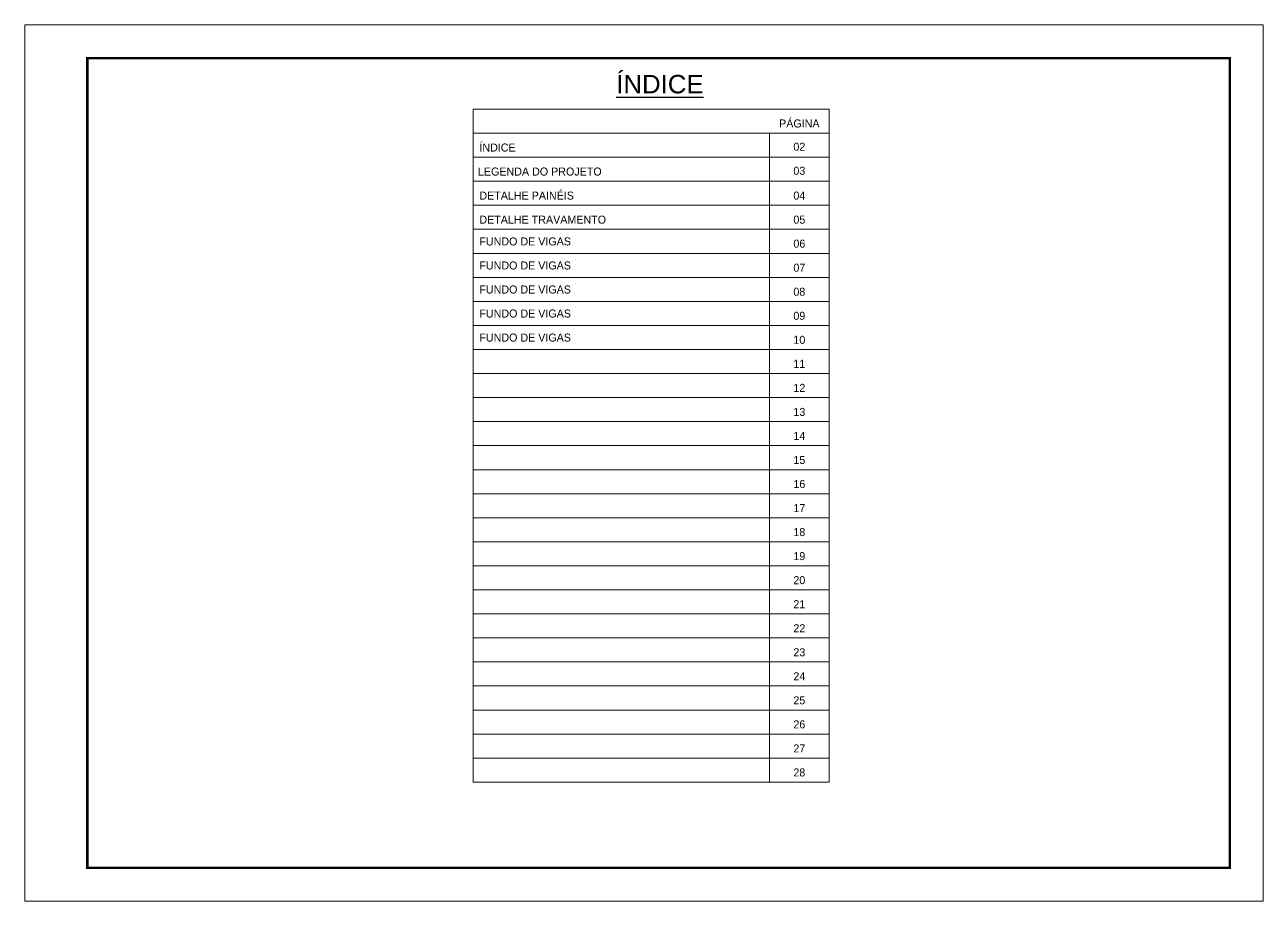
# Model space of a CAD drawing. Extents: x 2954 to 9234, y 774 to 9864.
# Drawn here: x 4539 to 6024, y 8814 to 9864 of the extents above; entities that cross this region are included whole.
import ezdxf
from ezdxf.enums import TextEntityAlignment as Align

# ---------------------------------------------------------------- set-up
doc = ezdxf.new("R2010")
doc.units = 0
doc.layers.add('CARIMBO', color=255, linetype='Continuous', lineweight=9)
doc.layers.add('Folhas', color=255, linetype='Continuous', lineweight=9)
doc.styles.add('ARIAL', font='arial.ttf')
doc.styles.add('Tecnologia', font='')
doc.styles.get('Tecnologia').set_extended_font_data('Forgotten Futurist')

msp = doc.modelspace()

# ---------------------------------------------------------------- linework, layer by layer
at = {"layer": 'CARIMBO'}
for p, q in [((5076.45, 9763.32), (5503.53, 9763.32)), ((5076.45, 9763.32), (5503.53, 9763.32)), ((5076.45, 9763.32), (5076.45, 8957.02)), ((5503.53, 9763.32), (5503.53, 8957.02)), ((5076.45, 9734.52), (5503.53, 9734.52)), ((5076.45, 9734.52), (5503.53, 9734.52)), ((5076.45, 9734.52), (5503.53, 9734.52)), ((5431.71, 9734.52), (5431.71, 8957.02)), ((5076.45, 9705.73), (5503.53, 9705.73)), ((5076.45, 9676.93), (5503.53, 9676.93)), ((5076.45, 9648.13), (5503.53, 9648.13)), ((5076.45, 9619.34), (5503.53, 9619.34)), ((5076.45, 9590.54), (5503.53, 9590.54)), ((5076.45, 9561.75), (5503.53, 9561.75)), ((5076.45, 9532.95), (5503.53, 9532.95)), ((5076.45, 9504.15), (5503.53, 9504.15)), ((5076.45, 9475.36), (5503.53, 9475.36)), ((5076.45, 9446.56), (5503.53, 9446.56)), ((5076.45, 9417.76), (5503.53, 9417.76)), ((5076.45, 9388.97), (5503.53, 9388.97)), ((5076.45, 9360.17), (5503.53, 9360.17)), ((5076.45, 9331.38), (5503.53, 9331.38)), ((5076.45, 9302.58), (5503.53, 9302.58)), ((5076.45, 9273.78), (5503.53, 9273.78)), ((5076.45, 9244.99), (5503.53, 9244.99)), ((5076.45, 9216.19), (5503.53, 9216.19)), ((5076.45, 9187.39), (5503.53, 9187.39)), ((5076.45, 9158.6), (5503.53, 9158.6)), ((5076.45, 9129.8), (5503.53, 9129.8)), ((5076.45, 9101.01), (5503.53, 9101.01)), ((5076.45, 9072.21), (5503.53, 9072.21)), ((5076.45, 9043.41), (5503.53, 9043.41)), ((5076.45, 9014.62), (5503.53, 9014.62)), ((5076.45, 8985.82), (5503.53, 8985.82)), ((5076.45, 8957.02), (5503.53, 8957.02))]:
    msp.add_line(p, q, dxfattribs=at)
at = {"layer": 'Folhas'}
msp.add_lwpolyline([(4538.85, 8814.37), (6023.85, 8814.37), (6023.85, 9864.37), (4538.85, 9864.37)], close=True, dxfattribs=at)
at = {"layer": 'Folhas', "color": 30, "const_width": 3}
msp.add_lwpolyline([(4613.85, 8854.37), (5983.85, 8854.37), (5983.85, 9824.37), (4613.85, 9824.37)], close=True, dxfattribs=at)

# ---------------------------------------------------------------- texts
at = {"color": 0, "linetype": 'Continuous', "ltscale": 5, "style": 'ARIAL'}
msp.add_text('%%UÍNDICE', height=22.118, dxfattribs=at).set_placement((5300.44, 9782.22), align=Align.CENTER)
at = {"layer": 'CARIMBO', "style": 'Tecnologia'}
for s, p in [('PÁGINA', (5467.62, 9741.33)), ('02', (5467.62, 9713.5)), ('03', (5467.62, 9684.7)), ('04', (5467.62, 9654.94)), ('05', (5467.62, 9626.14)), ('06', (5467.62, 9597.35)), ('07', (5467.62, 9568.55)), ('08', (5467.62, 9539.76)), ('09', (5467.62, 9510.96)), ('10', (5467.62, 9482.16)), ('11', (5467.62, 9453.37)), ('12', (5467.62, 9424.57)), ('13', (5467.62, 9395.77)), ('14', (5467.62, 9366.98)), ('15', (5467.62, 9338.18)), ('16', (5467.62, 9309.39)), ('17', (5467.62, 9280.59)), ('18', (5467.62, 9251.79)), ('19', (5467.62, 9223)), ('20', (5467.62, 9194.2)), ('21', (5467.62, 9165.41)), ('22', (5467.62, 9136.61)), ('23', (5467.62, 9107.81)), ('24', (5467.62, 9079.02)), ('25', (5467.62, 9050.22)), ('26', (5467.62, 9021.42)), ('27', (5467.62, 8992.63)), ('28', (5467.62, 8963.83))]:
    msp.add_text(s, height=9.599, dxfattribs=at).set_placement(p, align=Align.CENTER)
for s, height, p in [('ÍNDICE', 9.599, (5083.95, 9712.53)), ('LEGENDA DO PROJETO', 9.5987, (5082.24, 9683.74)), ('DETALHE PAINÉIS', 9.5987, (5083.95, 9654.94)), ('DETALHE TRAVAMENTO', 9.5987, (5083.95, 9626.14)), ('FUNDO DE VIGAS', 9.5987, (5083.95, 9600.02)), ('FUNDO DE VIGAS', 9.5987, (5083.95, 9571.23)), ('FUNDO DE VIGAS', 9.5987, (5083.95, 9542.43)), ('FUNDO DE VIGAS', 9.5987, (5083.95, 9513.64)), ('FUNDO DE VIGAS', 9.5987, (5083.95, 9484.84))]:
    msp.add_text(s, height=height, dxfattribs=at).set_placement(p)

doc.saveas('drawing.dxf')
